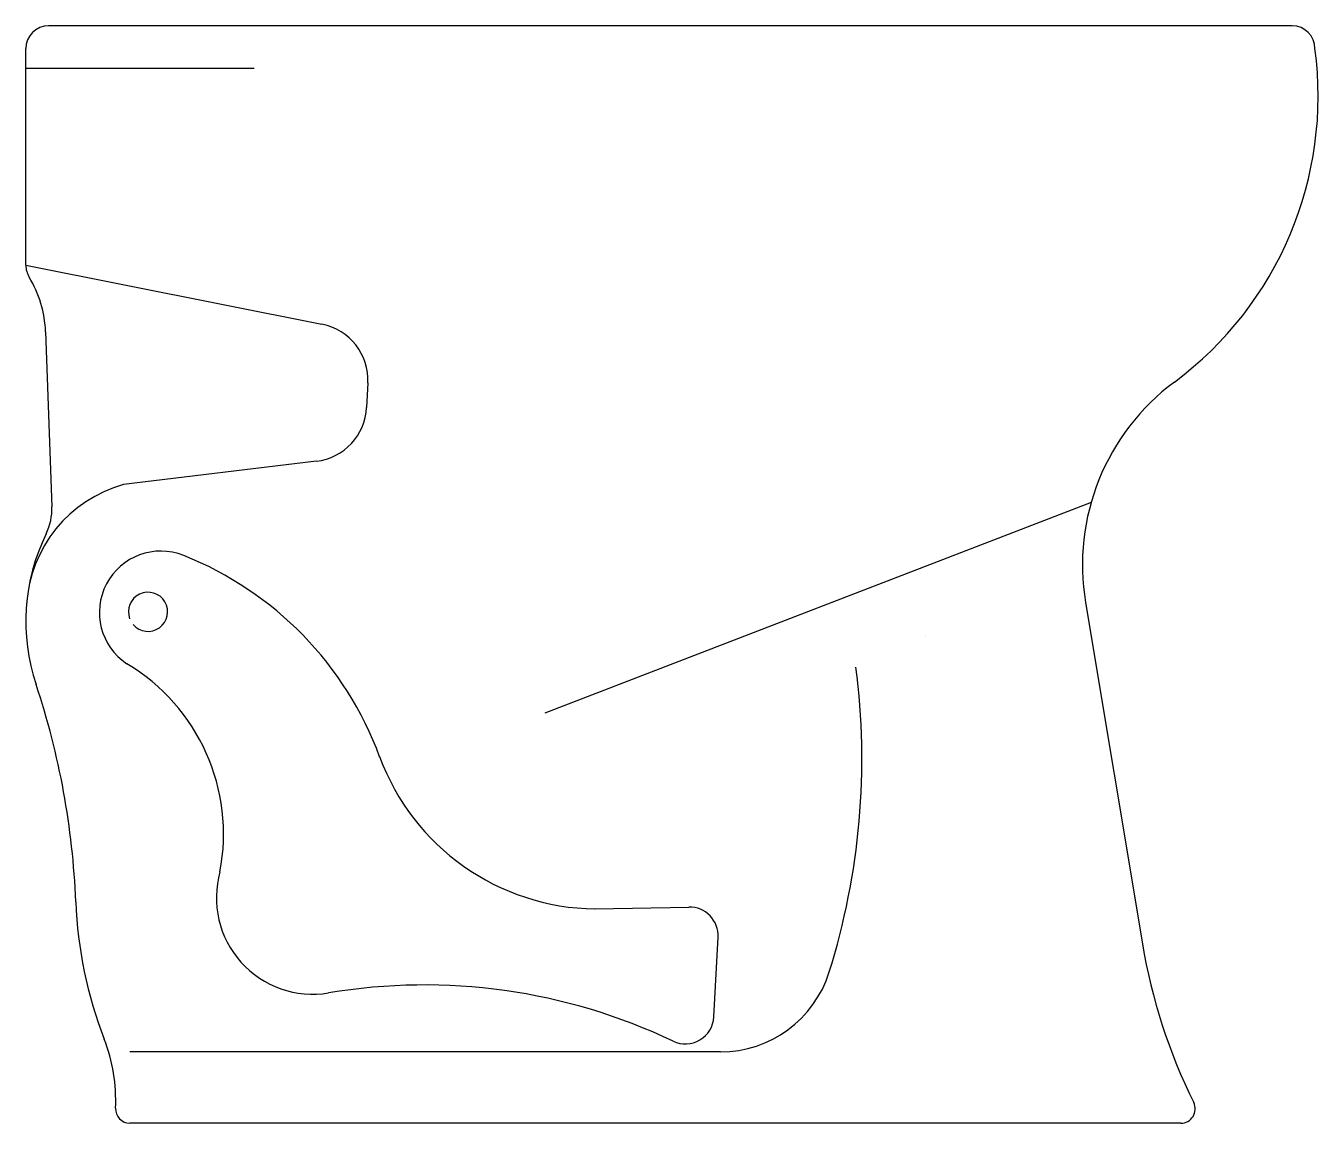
# Model space of a CAD drawing. Extents: x 1461 to 1914, y 1823 to 2208.
import ezdxf

# ---------------------------------------------------------------- set-up
doc = ezdxf.new("R2010")
doc.units = 0
doc.header["$LTSCALE"] = 50
doc.layers.add('FINA', color=6, linetype='CONTINUOUS')
doc.layers.add('GROSSA', color=3, linetype='CONTINUOUS')

msp = doc.modelspace()

# ---------------------------------------------------------------- linework, layer by layer
at = {"layer": 'FINA', "color": 0}
for p, q in [((1834.27, 2040.51), (1642.64, 1966.53)), ((1701.95, 1859.98), (1703.42, 1887.99))]:
    msp.add_line(p, q, dxfattribs=at)
at = {"layer": 'FINA', "color": 0, "linetype": 'CONTINUOUS'}
for p, q in [((1776.1, 1993.95), (1776.1, 1993.95)), ((1660.28, 1897.87), (1693.24, 1898.51))]:
    msp.add_line(p, q, dxfattribs=at)
for centre, radius, start, end in [((1508.07, 2001.85), 21.56, 68.2341, 236.4022), ((1471.17, 1909.43), 121.06, 20.2233, 68.2345), ((1503.56, 2002.1), 6.88, 220.8018, 200.6868), ((1460.4, 1924.11), 69.65, 349.0682, 59.126), ((1661.38, 1979.51), 81.65, 200.2233, 269.2344), ((1561.35, 1901.75), 33.83, 164.3086, 279.4321), ((1600.52, 1668.83), 202.36, 64.4951, 99.5656)]:
    msp.add_arc(centre, radius, start, end, dxfattribs=at)
at = {"layer": 'FINA', "color": 0}
for centre, start, end in [((1693.43, 1888.51), 357, 91.1137), ((1691.96, 1860.5), 244.4951, 357)]:
    msp.add_arc(centre, 10, start, end, dxfattribs=at)
at = {"layer": 'GROSSA', "color": 0, "linetype": 'CONTINUOUS'}
for p, q in [((1904.72, 2207.7), (1468.72, 2207.7)), ((1460.72, 2123.7), (1460.72, 2199.7)), ((1540.72, 2192.7), (1460.72, 2192.7)), ((1460.72, 2123.7), (1564.55, 2103.04)), ((1467.63, 2100.3), (1469.86, 2038.98)), ((1580.62, 2082.42), (1580.19, 2073.8)), ((1562.63, 2054.94), (1495, 2046.74)), ((1832.27, 2005.38), (1852.23, 1885.62)), ((1704.25, 1847.7), (1497.18, 1847.7))]:
    msp.add_line(p, q, dxfattribs=at)
at = {"layer": 'GROSSA', "color": 0}
msp.add_line((1865.72, 1822.7), (1497.18, 1822.7), dxfattribs=at)
at = {"layer": 'GROSSA', "color": 0, "linetype": 'CONTINUOUS'}
for centre, radius, start, end in [((1468.72, 2199.7), 8, 90, 180), ((1904.72, 2199.7), 8, 0, 90), ((1788.84, 2183.02), 125, 306.6421, 7.6682), ((1468.72, 2123.7), 8, 180, 211.1749), ((1427.65, 2098.85), 40, 2.0826, 31.1749), ((1560.65, 2083.42), 20, 357.1357, 78.7473), ((1911.19, 2018.53), 80, 126.6421, 189.4623), ((1560.22, 2074.8), 20, 276.9165, 357.1357), ((1507.45, 2001.88), 46.56, 105.5098, 176.3876), ((1449.87, 2038.26), 20, 333.9425, 2.0826), ((1530.72, 1998.72), 70, 153.9425, 198.443), ((1503.84, 1950.44), 250, 342.615, 7.4127), ((1203.44, 1889.58), 275, 2.2527, 18.443), ((1628.11, 1906.28), 150, 182.2527, 201.1356), ((2049.51, 1918.5), 200, 189.4623, 206.2929), ((1704.25, 1887.7), 40, 270, 342.615), ((1432.24, 1830.56), 60, 357.4719, 21.1356), ((1497.18, 1827.7), 5, 177.4719, 270), ((1865.72, 1827.7), 5, 270, 26.2929)]:
    msp.add_arc(centre, radius, start, end, dxfattribs=at)

doc.saveas('drawing.dxf')
